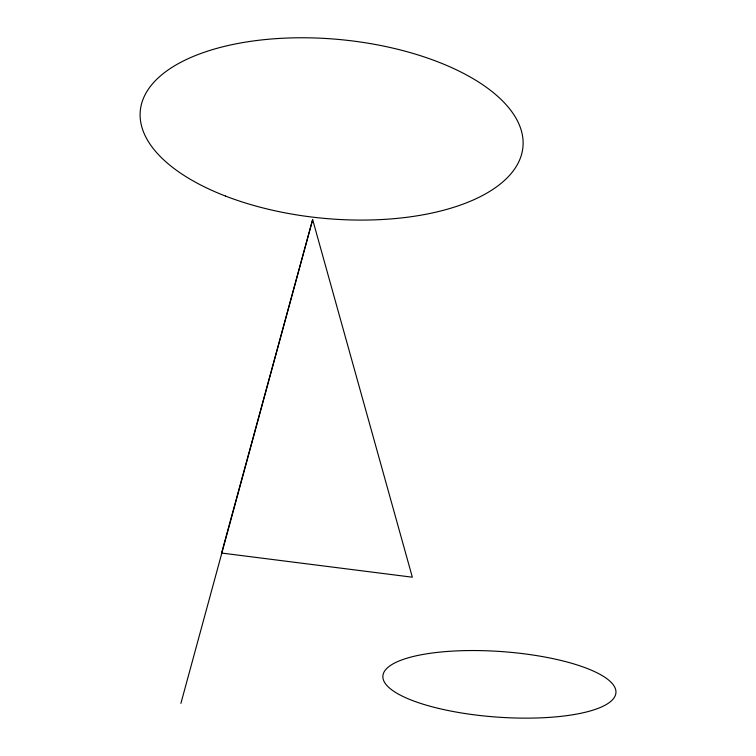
<?xml version="1.0" encoding="UTF-8"?>
<svg xmlns="http://www.w3.org/2000/svg" width="756" height="756" viewBox="0 0 756 756"><rect width="100%" height="100%" fill="white"/><g stroke="black" fill="none" stroke-linecap="round" stroke-linejoin="round"><path stroke-width="1.13" d="M180.892 703.382L312.653 219.618L412.341 577.206L221.574 553.042L312.653 219.618M438.754 708.448A116.821 32.839 4.1 0 0 615.913 692.931A116.821 32.839 4.1 0 0 443.545 651.767A116.821 32.839 4.1 0 0 438.754 708.448M225.477 196.059A192.185 89.747 5.4 0 0 522.717 148.904A192.185 89.747 5.4 0 0 246.588 41.958A192.185 89.747 5.4 0 0 225.477 196.059"/></g></svg>
